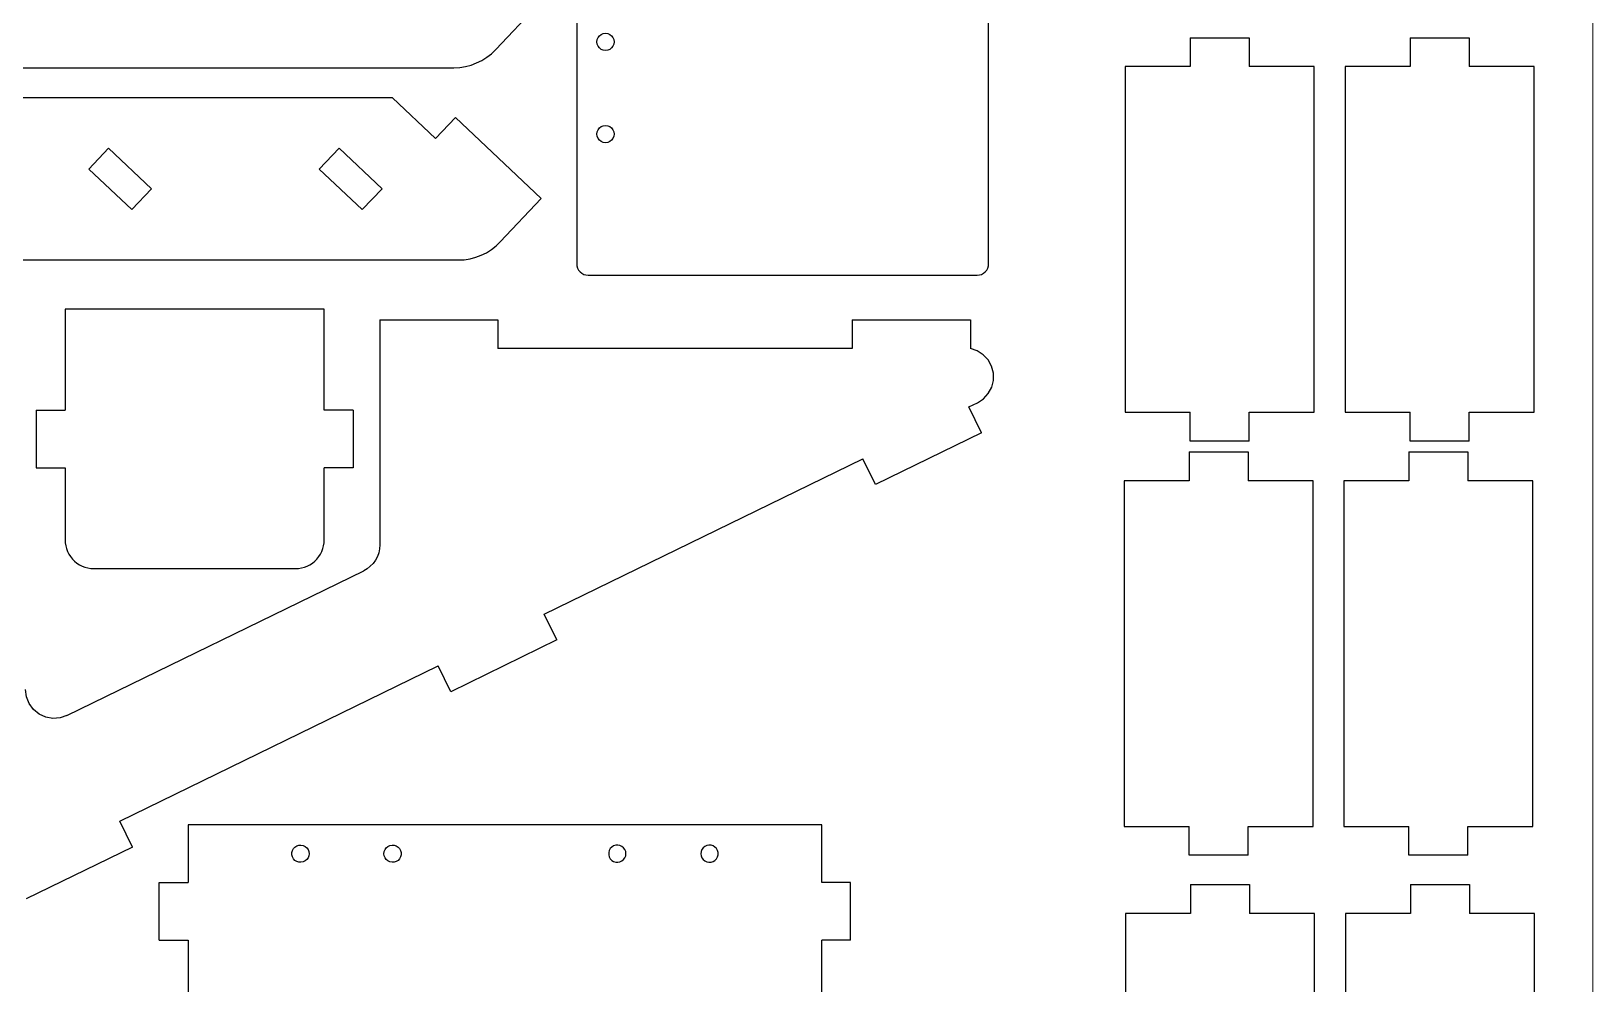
# Model space of a CAD drawing. Header units: millimetres. Extents: x -3928 to -434, y -548 to 1409.
# Drawn here: x -1440.5 to -1169.5, y -128.7 to 36.6 of the extents above; entities that cross this region are included whole.
import ezdxf

# ---------------------------------------------------------------- set-up
doc = ezdxf.new("R2010")
doc.units = ezdxf.units.MM
doc.header["$MEASUREMENT"] = 0
doc.layers.add('layer 1', color=7, linetype='Continuous')

msp = doc.modelspace()

# ---------------------------------------------------------------- linework, layer by layer
at = {"layer": 'layer 1', "color": 250, "lineweight": 9}
msp.add_lwpolyline([(-2369.48, -547.968), (-1169.48, -547.968), (-1169.48, 352.032), (-2369.48, 352.032), (-2369.48, -547.968)], close=True, dxfattribs=at)
at = {"layer": 'layer 1', "color": 1, "lineweight": 25}
for points in [[(-1345.847, 112.2698), (-1345.847, 112.2698), (-1345.847, -3.7302), (-1345.847, -3.7302)], [(-1274.347, -3.7302), (-1274.347, -3.7302), (-1274.347, 112.2698), (-1274.347, 112.2698)], [(-1352.7872, 40.96), (-1352.7872, 40.96), (-1359.9034, 33.4225), (-1359.9034, 33.4225)], [(-1239.3621, 35.4899), (-1239.3621, 35.4899), (-1229.1121, 35.4899), (-1229.1121, 35.4899)], [(-1239.3621, 35.4899), (-1239.3621, 35.4899), (-1239.3621, 30.49), (-1239.3621, 30.49)], [(-1229.1121, 35.4899), (-1229.1121, 35.4899), (-1229.1121, 30.49), (-1229.1121, 30.49)], [(-1201.1921, 35.4899), (-1201.1921, 35.4899), (-1190.9421, 35.4899), (-1190.9421, 35.4899)], [(-1201.1921, 35.4899), (-1201.1921, 35.4899), (-1201.1921, 30.49), (-1201.1921, 30.49)], [(-1190.9421, 35.4899), (-1190.9421, 35.4899), (-1190.9421, 30.49), (-1190.9421, 30.49)], [(-1640.097, 30.2874), (-1640.097, 30.2874), (-1367.1748, 30.2874), (-1367.1748, 30.2874)], [(-1250.6372, 30.49), (-1250.6372, 30.49), (-1250.6372, -29.5101), (-1250.6372, -29.5101)], [(-1239.3621, 30.49), (-1239.3621, 30.49), (-1250.6372, 30.49), (-1250.6372, 30.49)], [(-1217.837, 30.49), (-1217.837, 30.49), (-1229.1121, 30.49), (-1229.1121, 30.49)], [(-1217.837, -29.5101), (-1217.837, -29.5101), (-1217.837, 30.49), (-1217.837, 30.49)], [(-1212.4672, 30.49), (-1212.4672, 30.49), (-1212.4672, -29.5101), (-1212.4672, -29.5101)], [(-1201.1921, 30.49), (-1201.1921, 30.49), (-1212.4672, 30.49), (-1212.4672, 30.49)], [(-1179.667, 30.49), (-1179.667, 30.49), (-1190.9421, 30.49), (-1190.9421, 30.49)], [(-1179.667, -29.5101), (-1179.667, -29.5101), (-1179.667, 30.49), (-1179.667, 30.49)], [(-1377.7936, 25.0587), (-1377.7936, 25.0587), (-1650.7158, 25.0587), (-1650.7158, 25.0587)], [(-1370.3408, 18.0222), (-1370.3408, 18.0222), (-1377.7936, 25.0587), (-1377.7936, 25.0587)], [(-1366.9083, 21.658), (-1366.9083, 21.658), (-1370.3408, 18.0222), (-1370.3408, 18.0222)], [(-1366.9083, 21.658), (-1366.9083, 21.658), (-1352.002, 7.5846), (-1352.002, 7.5846)], [(-1427.0954, 16.3218), (-1427.0954, 16.3218), (-1430.5279, 12.6861), (-1430.5279, 12.6861)], [(-1419.6422, 9.285), (-1419.6422, 9.285), (-1427.0954, 16.3218), (-1427.0954, 16.3218)], [(-1387.0953, 16.3218), (-1387.0953, 16.3218), (-1390.5279, 12.6861), (-1390.5279, 12.6861)], [(-1379.6422, 9.285), (-1379.6422, 9.285), (-1387.0953, 16.3218), (-1387.0953, 16.3218)], [(-1430.5279, 12.6861), (-1430.5279, 12.6861), (-1423.0748, 5.6493), (-1423.0748, 5.6493)], [(-1390.5279, 12.6861), (-1390.5279, 12.6861), (-1383.0747, 5.6493), (-1383.0747, 5.6493)], [(-1423.0748, 5.6493), (-1423.0748, 5.6493), (-1419.6422, 9.285), (-1419.6422, 9.285)], [(-1383.0747, 5.6493), (-1383.0747, 5.6493), (-1379.6422, 9.285), (-1379.6422, 9.285)], [(-1352.002, 7.5846), (-1352.002, 7.5846), (-1359.1183, 0.0472), (-1359.1183, 0.0472)], [(-1639.3119, -3.088), (-1639.3119, -3.088), (-1366.3897, -3.088), (-1366.3897, -3.088)], [(-1343.8471, -5.7301), (-1343.8471, -5.7301), (-1276.3469, -5.7301), (-1276.3469, -5.7301)], [(-1389.6621, -11.6433), (-1389.6621, -11.6433), (-1434.6621, -11.6433), (-1434.6621, -11.6433)], [(-1434.6621, -11.6433), (-1434.6621, -11.6433), (-1434.6621, -29.1435), (-1434.6621, -29.1435)], [(-1389.6621, -29.1435), (-1389.6621, -29.1435), (-1389.6621, -11.6433), (-1389.6621, -11.6433)], [(-1380.0157, -13.4781), (-1380.0157, -13.4781), (-1380.0157, -52.5451), (-1380.0157, -52.5451)], [(-1380.0157, -13.4781), (-1380.0157, -13.4781), (-1359.5155, -13.4781), (-1359.5155, -13.4781)], [(-1359.5155, -13.4781), (-1359.5155, -13.4781), (-1359.5155, -18.4781), (-1359.5155, -18.4781)], [(-1298.0157, -13.4781), (-1298.0157, -13.4781), (-1298.0157, -18.4781), (-1298.0157, -18.4781)], [(-1298.0157, -13.4781), (-1298.0157, -13.4781), (-1277.5155, -13.4781), (-1277.5155, -13.4781)], [(-1277.5155, -13.4781), (-1277.5155, -13.4781), (-1277.5155, -18.4781), (-1277.5155, -18.4781)], [(-1298.0157, -18.4781), (-1298.0157, -18.4781), (-1359.5155, -18.4781), (-1359.5155, -18.4781)], [(-1439.662, -29.1435), (-1439.662, -29.1435), (-1439.662, -39.1433), (-1439.662, -39.1433)], [(-1439.662, -29.1435), (-1439.662, -29.1435), (-1434.6621, -29.1435), (-1434.6621, -29.1435)], [(-1384.6619, -29.1435), (-1384.6619, -29.1435), (-1389.6621, -29.1435), (-1389.6621, -29.1435)], [(-1384.6619, -29.1435), (-1384.6619, -29.1435), (-1384.6619, -39.1433), (-1384.6619, -39.1433)], [(-1277.768, -28.6014), (-1277.768, -28.6014), (-1276.2864, -27.8785), (-1276.2864, -27.8785)], [(-1275.5759, -33.0951), (-1275.5759, -33.0951), (-1277.768, -28.6014), (-1277.768, -28.6014)], [(-1250.6372, -29.5101), (-1250.6372, -29.5101), (-1239.3621, -29.5101), (-1239.3621, -29.5101)], [(-1239.3621, -34.5101), (-1239.3621, -34.5101), (-1239.3621, -29.5101), (-1239.3621, -29.5101)], [(-1229.1121, -34.5101), (-1229.1121, -34.5101), (-1229.1121, -29.5101), (-1229.1121, -29.5101)], [(-1229.1121, -29.5101), (-1229.1121, -29.5101), (-1217.837, -29.5101), (-1217.837, -29.5101)], [(-1212.4672, -29.5101), (-1212.4672, -29.5101), (-1201.1921, -29.5101), (-1201.1921, -29.5101)], [(-1201.1921, -34.5101), (-1201.1921, -34.5101), (-1201.1921, -29.5101), (-1201.1921, -29.5101)], [(-1190.9421, -34.5101), (-1190.9421, -34.5101), (-1190.9421, -29.5101), (-1190.9421, -29.5101)], [(-1190.9421, -29.5101), (-1190.9421, -29.5101), (-1179.667, -29.5101), (-1179.667, -29.5101)], [(-1275.5759, -33.0951), (-1275.5759, -33.0951), (-1294.0008, -42.0828), (-1294.0008, -42.0828)], [(-1229.1121, -34.5101), (-1229.1121, -34.5101), (-1239.3621, -34.5101), (-1239.3621, -34.5101)], [(-1190.9421, -34.5101), (-1190.9421, -34.5101), (-1201.1921, -34.5101), (-1201.1921, -34.5101)], [(-1351.4672, -64.5519), (-1351.4672, -64.5519), (-1296.1929, -37.5891), (-1296.1929, -37.5891)], [(-1294.0008, -42.0828), (-1294.0008, -42.0828), (-1296.1929, -37.5891), (-1296.1929, -37.5891)], [(-1239.5653, -36.4109), (-1239.5653, -36.4109), (-1229.3154, -36.4109), (-1229.3154, -36.4109)], [(-1239.5653, -36.4109), (-1239.5653, -36.4109), (-1239.5653, -41.4108), (-1239.5653, -41.4108)], [(-1229.3154, -36.4109), (-1229.3154, -36.4109), (-1229.3154, -41.4108), (-1229.3154, -41.4108)], [(-1201.3953, -36.4109), (-1201.3953, -36.4109), (-1191.1454, -36.4109), (-1191.1454, -36.4109)], [(-1201.3953, -36.4109), (-1201.3953, -36.4109), (-1201.3953, -41.4108), (-1201.3953, -41.4108)], [(-1191.1454, -36.4109), (-1191.1454, -36.4109), (-1191.1454, -41.4108), (-1191.1454, -41.4108)], [(-1439.662, -39.1433), (-1439.662, -39.1433), (-1434.6621, -39.1433), (-1434.6621, -39.1433)], [(-1434.6621, -39.1433), (-1434.6621, -39.1433), (-1434.6621, -51.6433), (-1434.6621, -51.6433)], [(-1384.6619, -39.1433), (-1384.6619, -39.1433), (-1389.6621, -39.1433), (-1389.6621, -39.1433)], [(-1389.6621, -51.6433), (-1389.6621, -51.6433), (-1389.6621, -39.1433), (-1389.6621, -39.1433)], [(-1250.8405, -41.4108), (-1250.8405, -41.4108), (-1250.8405, -101.4109), (-1250.8405, -101.4109)], [(-1239.5653, -41.4108), (-1239.5653, -41.4108), (-1250.8405, -41.4108), (-1250.8405, -41.4108)], [(-1218.0402, -41.4108), (-1218.0402, -41.4108), (-1229.3154, -41.4108), (-1229.3154, -41.4108)], [(-1218.0402, -101.4109), (-1218.0402, -101.4109), (-1218.0402, -41.4108), (-1218.0402, -41.4108)], [(-1212.6705, -41.4108), (-1212.6705, -41.4108), (-1212.6705, -101.4109), (-1212.6705, -101.4109)], [(-1201.3953, -41.4108), (-1201.3953, -41.4108), (-1212.6705, -41.4108), (-1212.6705, -41.4108)], [(-1179.8702, -41.4108), (-1179.8702, -41.4108), (-1191.1454, -41.4108), (-1191.1454, -41.4108)], [(-1179.8702, -101.4109), (-1179.8702, -101.4109), (-1179.8702, -41.4108), (-1179.8702, -41.4108)], [(-1429.6622, -56.6432), (-1429.6622, -56.6432), (-1394.6621, -56.6432), (-1394.6621, -56.6432)], [(-1434.3234, -82.1608), (-1434.3234, -82.1608), (-1382.8235, -57.0388), (-1382.8235, -57.0388)], [(-1349.275, -69.0459), (-1349.275, -69.0459), (-1351.4672, -64.5519), (-1351.4672, -64.5519)], [(-1349.275, -69.0459), (-1349.275, -69.0459), (-1367.6996, -78.0336), (-1367.6996, -78.0336)], [(-1425.166, -100.5028), (-1425.166, -100.5028), (-1369.8917, -73.5396), (-1369.8917, -73.5396)], [(-1367.6996, -78.0336), (-1367.6996, -78.0336), (-1369.8917, -73.5396), (-1369.8917, -73.5396)], [(-1422.9738, -104.9965), (-1422.9738, -104.9965), (-1425.166, -100.5028), (-1425.166, -100.5028)], [(-1413.3008, -101.1392), (-1413.3008, -101.1392), (-1413.3008, -111.139), (-1413.3008, -111.139)], [(-1303.3008, -101.1392), (-1303.3008, -101.1392), (-1413.3008, -101.1392), (-1413.3008, -101.1392)], [(-1303.3008, -111.139), (-1303.3008, -111.139), (-1303.3008, -101.1392), (-1303.3008, -101.1392)], [(-1250.8405, -101.4109), (-1250.8405, -101.4109), (-1239.5653, -101.4109), (-1239.5653, -101.4109)], [(-1239.5653, -106.4108), (-1239.5653, -106.4108), (-1239.5653, -101.4109), (-1239.5653, -101.4109)], [(-1229.3154, -106.4108), (-1229.3154, -106.4108), (-1229.3154, -101.4109), (-1229.3154, -101.4109)], [(-1229.3154, -101.4109), (-1229.3154, -101.4109), (-1218.0402, -101.4109), (-1218.0402, -101.4109)], [(-1212.6705, -101.4109), (-1212.6705, -101.4109), (-1201.3953, -101.4109), (-1201.3953, -101.4109)], [(-1201.3953, -106.4108), (-1201.3953, -106.4108), (-1201.3953, -101.4109), (-1201.3953, -101.4109)], [(-1191.1454, -106.4108), (-1191.1454, -106.4108), (-1191.1454, -101.4109), (-1191.1454, -101.4109)], [(-1191.1454, -101.4109), (-1191.1454, -101.4109), (-1179.8702, -101.4109), (-1179.8702, -101.4109)], [(-1422.9738, -104.9965), (-1422.9738, -104.9965), (-1441.3987, -113.9842), (-1441.3987, -113.9842)], [(-1229.3154, -106.4108), (-1229.3154, -106.4108), (-1239.5653, -106.4108), (-1239.5653, -106.4108)], [(-1191.1454, -106.4108), (-1191.1454, -106.4108), (-1201.3953, -106.4108), (-1201.3953, -106.4108)], [(-1418.3007, -121.1392), (-1418.3007, -121.1392), (-1418.3007, -111.139), (-1418.3007, -111.139)], [(-1418.3007, -111.139), (-1418.3007, -111.139), (-1413.3008, -111.139), (-1413.3008, -111.139)], [(-1298.3009, -111.139), (-1298.3009, -111.139), (-1303.3008, -111.139), (-1303.3008, -111.139)], [(-1298.3009, -121.1392), (-1298.3009, -121.1392), (-1298.3009, -111.139), (-1298.3009, -111.139)], [(-1239.2944, -111.5133), (-1239.2944, -111.5133), (-1229.0445, -111.5133), (-1229.0445, -111.5133)], [(-1239.2944, -111.5133), (-1239.2944, -111.5133), (-1239.2944, -116.5132), (-1239.2944, -116.5132)], [(-1229.0445, -111.5133), (-1229.0445, -111.5133), (-1229.0445, -116.5132), (-1229.0445, -116.5132)], [(-1201.1244, -111.5133), (-1201.1244, -111.5133), (-1190.8745, -111.5133), (-1190.8745, -111.5133)], [(-1201.1244, -111.5133), (-1201.1244, -111.5133), (-1201.1244, -116.5132), (-1201.1244, -116.5132)], [(-1190.8745, -111.5133), (-1190.8745, -111.5133), (-1190.8745, -116.5132), (-1190.8745, -116.5132)], [(-1250.5696, -116.5132), (-1250.5696, -116.5132), (-1250.5696, -176.5133), (-1250.5696, -176.5133)], [(-1239.2944, -116.5132), (-1239.2944, -116.5132), (-1250.5696, -116.5132), (-1250.5696, -116.5132)], [(-1217.7693, -116.5132), (-1217.7693, -116.5132), (-1229.0445, -116.5132), (-1229.0445, -116.5132)], [(-1217.7693, -176.5133), (-1217.7693, -176.5133), (-1217.7693, -116.5132), (-1217.7693, -116.5132)], [(-1212.3996, -116.5132), (-1212.3996, -116.5132), (-1212.3996, -176.5133), (-1212.3996, -176.5133)], [(-1201.1244, -116.5132), (-1201.1244, -116.5132), (-1212.3996, -116.5132), (-1212.3996, -116.5132)], [(-1179.5993, -116.5132), (-1179.5993, -116.5132), (-1190.8745, -116.5132), (-1190.8745, -116.5132)], [(-1179.5993, -176.5133), (-1179.5993, -176.5133), (-1179.5993, -116.5132), (-1179.5993, -116.5132)], [(-1418.3007, -121.1392), (-1418.3007, -121.1392), (-1413.3008, -121.1392), (-1413.3008, -121.1392)], [(-1413.3008, -121.1392), (-1413.3008, -121.1392), (-1413.3008, -141.1392), (-1413.3008, -141.1392)], [(-1298.3009, -121.1392), (-1298.3009, -121.1392), (-1303.3008, -121.1392), (-1303.3008, -121.1392)], [(-1303.3008, -141.1392), (-1303.3008, -141.1392), (-1303.3008, -121.1392), (-1303.3008, -121.1392)]]:
    msp.add_open_spline(points, degree=3, dxfattribs=at)
for points, knots in [([(-1342.347, 34.7699), (-1342.347, 34.7699), (-1342.2959, 34.3818), (-1342.2959, 34.3818), (-1342.2959, 34.3818), (-1342.2959, 34.3818), (-1342.146, 34.0199), (-1342.146, 34.0199), (-1342.146, 34.0199), (-1342.146, 34.0199), (-1341.9078, 33.7091), (-1341.9078, 33.7091), (-1341.9078, 33.7091), (-1341.9078, 33.7091), (-1341.597, 33.4709), (-1341.597, 33.4709), (-1341.597, 33.4709), (-1341.597, 33.4709), (-1341.2354, 33.321), (-1341.2354, 33.321), (-1341.2354, 33.321), (-1341.2354, 33.321), (-1340.847, 33.2699), (-1340.847, 33.2699), (-1340.847, 33.2699), (-1340.847, 33.2699), (-1340.459, 33.321), (-1340.459, 33.321), (-1340.459, 33.321), (-1340.459, 33.321), (-1340.097, 33.4709), (-1340.097, 33.4709), (-1340.097, 33.4709), (-1340.097, 33.4709), (-1339.7862, 33.7091), (-1339.7862, 33.7091), (-1339.7862, 33.7091), (-1339.7862, 33.7091), (-1339.5481, 34.0199), (-1339.5481, 34.0199), (-1339.5481, 34.0199), (-1339.5481, 34.0199), (-1339.3982, 34.3818), (-1339.3982, 34.3818), (-1339.3982, 34.3818), (-1339.3982, 34.3818), (-1339.347, 34.7699), (-1339.347, 34.7699), (-1339.347, 34.7699), (-1339.347, 34.7699), (-1339.3982, 35.1579), (-1339.3982, 35.1579), (-1339.3982, 35.1579), (-1339.3982, 35.1579), (-1339.5481, 35.5199), (-1339.5481, 35.5199), (-1339.5481, 35.5199), (-1339.5481, 35.5199), (-1339.7862, 35.8303), (-1339.7862, 35.8303), (-1339.7862, 35.8303), (-1339.7862, 35.8303), (-1340.097, 36.0688), (-1340.097, 36.0688), (-1340.097, 36.0688), (-1340.097, 36.0688), (-1340.459, 36.2187), (-1340.459, 36.2187), (-1340.459, 36.2187), (-1340.459, 36.2187), (-1340.847, 36.2699), (-1340.847, 36.2699), (-1340.847, 36.2699), (-1340.847, 36.2699), (-1341.2354, 36.2187), (-1341.2354, 36.2187), (-1341.2354, 36.2187), (-1341.2354, 36.2187), (-1341.597, 36.0688), (-1341.597, 36.0688), (-1341.597, 36.0688), (-1341.597, 36.0688), (-1341.9078, 35.8303), (-1341.9078, 35.8303), (-1341.9078, 35.8303), (-1341.9078, 35.8303), (-1342.146, 35.5199), (-1342.146, 35.5199), (-1342.146, 35.5199), (-1342.146, 35.5199), (-1342.2959, 35.1579), (-1342.2959, 35.1579), (-1342.2959, 35.1579), (-1342.2959, 35.1579), (-1342.347, 34.7699), (-1342.347, 34.7699)], [0, 0, 0, 0, 0.04, 0.04, 0.04, 0.04, 0.08, 0.08, 0.08, 0.08, 0.12, 0.12, 0.12, 0.12, 0.16, 0.16, 0.16, 0.16, 0.2, 0.2, 0.2, 0.2, 0.24, 0.24, 0.24, 0.24, 0.28, 0.28, 0.28, 0.28, 0.32, 0.32, 0.32, 0.32, 0.36, 0.36, 0.36, 0.36, 0.4, 0.4, 0.4, 0.4, 0.44, 0.44, 0.44, 0.44, 0.48, 0.48, 0.48, 0.48, 0.52, 0.52, 0.52, 0.52, 0.56, 0.56, 0.56, 0.56, 0.6, 0.6, 0.6, 0.6, 0.64, 0.64, 0.64, 0.64, 0.68, 0.68, 0.68, 0.68, 0.72, 0.72, 0.72, 0.72, 0.76, 0.76, 0.76, 0.76, 0.8, 0.8, 0.8, 0.8, 0.84, 0.84, 0.84, 0.84, 0.88, 0.88, 0.88, 0.88, 0.92, 0.92, 0.92, 0.92, 1, 1, 1, 1]), ([(-1367.1748, 30.2874), (-1367.1748, 30.2874), (-1366.1588, 30.3392), (-1366.1588, 30.3392), (-1366.1588, 30.3392), (-1366.1588, 30.3392), (-1365.1534, 30.4937), (-1365.1534, 30.4937), (-1365.1534, 30.4937), (-1365.1534, 30.4937), (-1364.1692, 30.7499), (-1364.1692, 30.7499), (-1364.1692, 30.7499), (-1364.1692, 30.7499), (-1363.2156, 31.1048), (-1363.2156, 31.1048), (-1363.2156, 31.1048), (-1363.2156, 31.1048), (-1362.3033, 31.5542), (-1362.3033, 31.5542), (-1362.3033, 31.5542), (-1362.3033, 31.5542), (-1361.4411, 32.0943), (-1361.4411, 32.0943), (-1361.4411, 32.0943), (-1361.4411, 32.0943), (-1360.6386, 32.7194), (-1360.6386, 32.7194), (-1360.6386, 32.7194), (-1360.6386, 32.7194), (-1359.9034, 33.4225), (-1359.9034, 33.4225)], [0, 0, 0, 0, 0.11111111, 0.11111111, 0.11111111, 0.11111111, 0.22222222, 0.22222222, 0.22222222, 0.22222222, 0.33333333, 0.33333333, 0.33333333, 0.33333333, 0.44444444, 0.44444444, 0.44444444, 0.44444444, 0.55555556, 0.55555556, 0.55555556, 0.55555556, 0.66666667, 0.66666667, 0.66666667, 0.66666667, 0.77777778, 0.77777778, 0.77777778, 0.77777778, 1, 1, 1, 1]), ([(-1339.347, 18.7696), (-1339.347, 18.7696), (-1339.3982, 19.158), (-1339.3982, 19.158), (-1339.3982, 19.158), (-1339.3982, 19.158), (-1339.5481, 19.5196), (-1339.5481, 19.5196), (-1339.5481, 19.5196), (-1339.5481, 19.5196), (-1339.7862, 19.8304), (-1339.7862, 19.8304), (-1339.7862, 19.8304), (-1339.7862, 19.8304), (-1340.097, 20.0689), (-1340.097, 20.0689), (-1340.097, 20.0689), (-1340.097, 20.0689), (-1340.459, 20.2188), (-1340.459, 20.2188), (-1340.459, 20.2188), (-1340.459, 20.2188), (-1340.847, 20.2696), (-1340.847, 20.2696), (-1340.847, 20.2696), (-1340.847, 20.2696), (-1341.2354, 20.2188), (-1341.2354, 20.2188), (-1341.2354, 20.2188), (-1341.2354, 20.2188), (-1341.597, 20.0689), (-1341.597, 20.0689), (-1341.597, 20.0689), (-1341.597, 20.0689), (-1341.9078, 19.8304), (-1341.9078, 19.8304), (-1341.9078, 19.8304), (-1341.9078, 19.8304), (-1342.146, 19.5196), (-1342.146, 19.5196), (-1342.146, 19.5196), (-1342.146, 19.5196), (-1342.2959, 19.158), (-1342.2959, 19.158), (-1342.2959, 19.158), (-1342.2959, 19.158), (-1342.347, 18.7696), (-1342.347, 18.7696), (-1342.347, 18.7696), (-1342.347, 18.7696), (-1342.2959, 18.3816), (-1342.2959, 18.3816), (-1342.2959, 18.3816), (-1342.2959, 18.3816), (-1342.146, 18.02), (-1342.146, 18.02), (-1342.146, 18.02), (-1342.146, 18.02), (-1341.9078, 17.7092), (-1341.9078, 17.7092), (-1341.9078, 17.7092), (-1341.9078, 17.7092), (-1341.597, 17.4707), (-1341.597, 17.4707), (-1341.597, 17.4707), (-1341.597, 17.4707), (-1341.2354, 17.3208), (-1341.2354, 17.3208), (-1341.2354, 17.3208), (-1341.2354, 17.3208), (-1340.847, 17.27), (-1340.847, 17.27), (-1340.847, 17.27), (-1340.847, 17.27), (-1340.459, 17.3208), (-1340.459, 17.3208), (-1340.459, 17.3208), (-1340.459, 17.3208), (-1340.097, 17.4707), (-1340.097, 17.4707), (-1340.097, 17.4707), (-1340.097, 17.4707), (-1339.7862, 17.7092), (-1339.7862, 17.7092), (-1339.7862, 17.7092), (-1339.7862, 17.7092), (-1339.5481, 18.02), (-1339.5481, 18.02), (-1339.5481, 18.02), (-1339.5481, 18.02), (-1339.3982, 18.3816), (-1339.3982, 18.3816), (-1339.3982, 18.3816), (-1339.3982, 18.3816), (-1339.347, 18.7696), (-1339.347, 18.7696)], [0, 0, 0, 0, 0.04, 0.04, 0.04, 0.04, 0.08, 0.08, 0.08, 0.08, 0.12, 0.12, 0.12, 0.12, 0.16, 0.16, 0.16, 0.16, 0.2, 0.2, 0.2, 0.2, 0.24, 0.24, 0.24, 0.24, 0.28, 0.28, 0.28, 0.28, 0.32, 0.32, 0.32, 0.32, 0.36, 0.36, 0.36, 0.36, 0.4, 0.4, 0.4, 0.4, 0.44, 0.44, 0.44, 0.44, 0.48, 0.48, 0.48, 0.48, 0.52, 0.52, 0.52, 0.52, 0.56, 0.56, 0.56, 0.56, 0.6, 0.6, 0.6, 0.6, 0.64, 0.64, 0.64, 0.64, 0.68, 0.68, 0.68, 0.68, 0.72, 0.72, 0.72, 0.72, 0.76, 0.76, 0.76, 0.76, 0.8, 0.8, 0.8, 0.8, 0.84, 0.84, 0.84, 0.84, 0.88, 0.88, 0.88, 0.88, 0.92, 0.92, 0.92, 0.92, 1, 1, 1, 1]), ([(-1366.3897, -3.088), (-1366.3897, -3.088), (-1365.3737, -3.0361), (-1365.3737, -3.0361), (-1365.3737, -3.0361), (-1365.3737, -3.0361), (-1364.3683, -2.8816), (-1364.3683, -2.8816), (-1364.3683, -2.8816), (-1364.3683, -2.8816), (-1363.3841, -2.6255), (-1363.3841, -2.6255), (-1363.3841, -2.6255), (-1363.3841, -2.6255), (-1362.4305, -2.2706), (-1362.4305, -2.2706), (-1362.4305, -2.2706), (-1362.4305, -2.2706), (-1361.5182, -1.8212), (-1361.5182, -1.8212), (-1361.5182, -1.8212), (-1361.5182, -1.8212), (-1360.656, -1.2811), (-1360.656, -1.2811), (-1360.656, -1.2811), (-1360.656, -1.2811), (-1359.8535, -0.6559), (-1359.8535, -0.6559), (-1359.8535, -0.6559), (-1359.8535, -0.6559), (-1359.1183, 0.0472), (-1359.1183, 0.0472)], [0, 0, 0, 0, 0.11111111, 0.11111111, 0.11111111, 0.11111111, 0.22222222, 0.22222222, 0.22222222, 0.22222222, 0.33333333, 0.33333333, 0.33333333, 0.33333333, 0.44444444, 0.44444444, 0.44444444, 0.44444444, 0.55555556, 0.55555556, 0.55555556, 0.55555556, 0.66666667, 0.66666667, 0.66666667, 0.66666667, 0.77777778, 0.77777778, 0.77777778, 0.77777778, 1, 1, 1, 1]), ([(-1345.847, -3.7302), (-1345.847, -3.7302), (-1345.8085, -4.1204), (-1345.8085, -4.1204), (-1345.8085, -4.1204), (-1345.8085, -4.1204), (-1345.6949, -4.4957), (-1345.6949, -4.4957), (-1345.6949, -4.4957), (-1345.6949, -4.4957), (-1345.5101, -4.8414), (-1345.5101, -4.8414), (-1345.5101, -4.8414), (-1345.5101, -4.8414), (-1345.2613, -5.1445), (-1345.2613, -5.1445), (-1345.2613, -5.1445), (-1345.2613, -5.1445), (-1344.9583, -5.3932), (-1344.9583, -5.3932), (-1344.9583, -5.3932), (-1344.9583, -5.3932), (-1344.6126, -5.578), (-1344.6126, -5.578), (-1344.6126, -5.578), (-1344.6126, -5.578), (-1344.2372, -5.6916), (-1344.2372, -5.6916), (-1344.2372, -5.6916), (-1344.2372, -5.6916), (-1343.8471, -5.7301), (-1343.8471, -5.7301)], [0, 0, 0, 0, 0.11111111, 0.11111111, 0.11111111, 0.11111111, 0.22222222, 0.22222222, 0.22222222, 0.22222222, 0.33333333, 0.33333333, 0.33333333, 0.33333333, 0.44444444, 0.44444444, 0.44444444, 0.44444444, 0.55555556, 0.55555556, 0.55555556, 0.55555556, 0.66666667, 0.66666667, 0.66666667, 0.66666667, 0.77777778, 0.77777778, 0.77777778, 0.77777778, 1, 1, 1, 1]), ([(-1276.3469, -5.7301), (-1276.3469, -5.7301), (-1275.9567, -5.6916), (-1275.9567, -5.6916), (-1275.9567, -5.6916), (-1275.9567, -5.6916), (-1275.5817, -5.578), (-1275.5817, -5.578), (-1275.5817, -5.578), (-1275.5817, -5.578), (-1275.236, -5.3932), (-1275.236, -5.3932), (-1275.236, -5.3932), (-1275.236, -5.3932), (-1274.933, -5.1445), (-1274.933, -5.1445), (-1274.933, -5.1445), (-1274.933, -5.1445), (-1274.6843, -4.8414), (-1274.6843, -4.8414), (-1274.6843, -4.8414), (-1274.6843, -4.8414), (-1274.4994, -4.4957), (-1274.4994, -4.4957), (-1274.4994, -4.4957), (-1274.4994, -4.4957), (-1274.3855, -4.1204), (-1274.3855, -4.1204), (-1274.3855, -4.1204), (-1274.3855, -4.1204), (-1274.347, -3.7302), (-1274.347, -3.7302)], [0, 0, 0, 0, 0.11111111, 0.11111111, 0.11111111, 0.11111111, 0.22222222, 0.22222222, 0.22222222, 0.22222222, 0.33333333, 0.33333333, 0.33333333, 0.33333333, 0.44444444, 0.44444444, 0.44444444, 0.44444444, 0.55555556, 0.55555556, 0.55555556, 0.55555556, 0.66666667, 0.66666667, 0.66666667, 0.66666667, 0.77777778, 0.77777778, 0.77777778, 0.77777778, 1, 1, 1, 1]), ([(-1276.2864, -27.8785), (-1276.2864, -27.8785), (-1275.245, -27.1984), (-1275.245, -27.1984), (-1275.245, -27.1984), (-1275.245, -27.1984), (-1274.4036, -26.2822), (-1274.4036, -26.2822), (-1274.4036, -26.2822), (-1274.4036, -26.2822), (-1273.8145, -25.1868), (-1273.8145, -25.1868), (-1273.8145, -25.1868), (-1273.8145, -25.1868), (-1273.5139, -23.98), (-1273.5139, -23.98), (-1273.5139, -23.98), (-1273.5139, -23.98), (-1273.5206, -22.7361), (-1273.5206, -22.7361), (-1273.5206, -22.7361), (-1273.5206, -22.7361), (-1273.8339, -21.5324), (-1273.8339, -21.5324), (-1273.8339, -21.5324), (-1273.8339, -21.5324), (-1274.4346, -20.4434), (-1274.4346, -20.4434), (-1274.4346, -20.4434), (-1274.4346, -20.4434), (-1275.2859, -19.5364), (-1275.2859, -19.5364), (-1275.2859, -19.5364), (-1275.2859, -19.5364), (-1276.3344, -18.8675), (-1276.3344, -18.8675), (-1276.3344, -18.8675), (-1276.3344, -18.8675), (-1277.5155, -18.4781), (-1277.5155, -18.4781)], [0, 0, 0, 0, 0.09090909, 0.09090909, 0.09090909, 0.09090909, 0.18181818, 0.18181818, 0.18181818, 0.18181818, 0.27272727, 0.27272727, 0.27272727, 0.27272727, 0.36363636, 0.36363636, 0.36363636, 0.36363636, 0.45454545, 0.45454545, 0.45454545, 0.45454545, 0.54545455, 0.54545455, 0.54545455, 0.54545455, 0.63636364, 0.63636364, 0.63636364, 0.63636364, 0.72727273, 0.72727273, 0.72727273, 0.72727273, 0.81818182, 0.81818182, 0.81818182, 0.81818182, 1, 1, 1, 1]), ([(-1434.6621, -51.6433), (-1434.6621, -51.6433), (-1434.6346, -52.1661), (-1434.6346, -52.1661), (-1434.6346, -52.1661), (-1434.6346, -52.1661), (-1434.5528, -52.683), (-1434.5528, -52.683), (-1434.5528, -52.683), (-1434.5528, -52.683), (-1434.4173, -53.1885), (-1434.4173, -53.1885), (-1434.4173, -53.1885), (-1434.4173, -53.1885), (-1434.2296, -53.6771), (-1434.2296, -53.6771), (-1434.2296, -53.6771), (-1434.2296, -53.6771), (-1433.9922, -54.1435), (-1433.9922, -54.1435), (-1433.9922, -54.1435), (-1433.9922, -54.1435), (-1433.7072, -54.5823), (-1433.7072, -54.5823), (-1433.7072, -54.5823), (-1433.7072, -54.5823), (-1433.3777, -54.9891), (-1433.3777, -54.9891), (-1433.3777, -54.9891), (-1433.3777, -54.9891), (-1433.0076, -55.3591), (-1433.0076, -55.3591), (-1433.0076, -55.3591), (-1433.0076, -55.3591), (-1432.6008, -55.6883), (-1432.6008, -55.6883), (-1432.6008, -55.6883), (-1432.6008, -55.6883), (-1432.162, -55.9733), (-1432.162, -55.9733), (-1432.162, -55.9733), (-1432.162, -55.9733), (-1431.6956, -56.2111), (-1431.6956, -56.2111), (-1431.6956, -56.2111), (-1431.6956, -56.2111), (-1431.207, -56.3988), (-1431.207, -56.3988), (-1431.207, -56.3988), (-1431.207, -56.3988), (-1430.7015, -56.5342), (-1430.7015, -56.5342), (-1430.7015, -56.5342), (-1430.7015, -56.5342), (-1430.1847, -56.6161), (-1430.1847, -56.6161), (-1430.1847, -56.6161), (-1430.1847, -56.6161), (-1429.6622, -56.6432), (-1429.6622, -56.6432)], [0, 0, 0, 0, 0.0625, 0.0625, 0.0625, 0.0625, 0.125, 0.125, 0.125, 0.125, 0.1875, 0.1875, 0.1875, 0.1875, 0.25, 0.25, 0.25, 0.25, 0.3125, 0.3125, 0.3125, 0.3125, 0.375, 0.375, 0.375, 0.375, 0.4375, 0.4375, 0.4375, 0.4375, 0.5, 0.5, 0.5, 0.5, 0.5625, 0.5625, 0.5625, 0.5625, 0.625, 0.625, 0.625, 0.625, 0.6875, 0.6875, 0.6875, 0.6875, 0.75, 0.75, 0.75, 0.75, 0.8125, 0.8125, 0.8125, 0.8125, 0.875, 0.875, 0.875, 0.875, 1, 1, 1, 1]), ([(-1394.6621, -56.6432), (-1394.6621, -56.6432), (-1394.1392, -56.6161), (-1394.1392, -56.6161), (-1394.1392, -56.6161), (-1394.1392, -56.6161), (-1393.6224, -56.5342), (-1393.6224, -56.5342), (-1393.6224, -56.5342), (-1393.6224, -56.5342), (-1393.1169, -56.3988), (-1393.1169, -56.3988), (-1393.1169, -56.3988), (-1393.1169, -56.3988), (-1392.6283, -56.2111), (-1392.6283, -56.2111), (-1392.6283, -56.2111), (-1392.6283, -56.2111), (-1392.1619, -55.9733), (-1392.1619, -55.9733), (-1392.1619, -55.9733), (-1392.1619, -55.9733), (-1391.7231, -55.6883), (-1391.7231, -55.6883), (-1391.7231, -55.6883), (-1391.7231, -55.6883), (-1391.3163, -55.3591), (-1391.3163, -55.3591), (-1391.3163, -55.3591), (-1391.3163, -55.3591), (-1390.9463, -54.9891), (-1390.9463, -54.9891), (-1390.9463, -54.9891), (-1390.9463, -54.9891), (-1390.6171, -54.5823), (-1390.6171, -54.5823), (-1390.6171, -54.5823), (-1390.6171, -54.5823), (-1390.3321, -54.1435), (-1390.3321, -54.1435), (-1390.3321, -54.1435), (-1390.3321, -54.1435), (-1390.0943, -53.6771), (-1390.0943, -53.6771), (-1390.0943, -53.6771), (-1390.0943, -53.6771), (-1389.9066, -53.1885), (-1389.9066, -53.1885), (-1389.9066, -53.1885), (-1389.9066, -53.1885), (-1389.7715, -52.683), (-1389.7715, -52.683), (-1389.7715, -52.683), (-1389.7715, -52.683), (-1389.6893, -52.1661), (-1389.6893, -52.1661), (-1389.6893, -52.1661), (-1389.6893, -52.1661), (-1389.6621, -51.6433), (-1389.6621, -51.6433)], [0, 0, 0, 0, 0.0625, 0.0625, 0.0625, 0.0625, 0.125, 0.125, 0.125, 0.125, 0.1875, 0.1875, 0.1875, 0.1875, 0.25, 0.25, 0.25, 0.25, 0.3125, 0.3125, 0.3125, 0.3125, 0.375, 0.375, 0.375, 0.375, 0.4375, 0.4375, 0.4375, 0.4375, 0.5, 0.5, 0.5, 0.5, 0.5625, 0.5625, 0.5625, 0.5625, 0.625, 0.625, 0.625, 0.625, 0.6875, 0.6875, 0.6875, 0.6875, 0.75, 0.75, 0.75, 0.75, 0.8125, 0.8125, 0.8125, 0.8125, 0.875, 0.875, 0.875, 0.875, 1, 1, 1, 1]), ([(-1380.0157, -52.5451), (-1380.0157, -52.5451), (-1380.0644, -53.2408), (-1380.0644, -53.2408), (-1380.0644, -53.2408), (-1380.0644, -53.2408), (-1380.2094, -53.9231), (-1380.2094, -53.9231), (-1380.2094, -53.9231), (-1380.2094, -53.9231), (-1380.4479, -54.5785), (-1380.4479, -54.5785), (-1380.4479, -54.5785), (-1380.4479, -54.5785), (-1380.7753, -55.1945), (-1380.7753, -55.1945), (-1380.7753, -55.1945), (-1380.7753, -55.1945), (-1381.1852, -55.7589), (-1381.1852, -55.7589), (-1381.1852, -55.7589), (-1381.1852, -55.7589), (-1381.6699, -56.2606), (-1381.6699, -56.2606), (-1381.6699, -56.2606), (-1381.6699, -56.2606), (-1382.2195, -56.6899), (-1382.2195, -56.6899), (-1382.2195, -56.6899), (-1382.2195, -56.6899), (-1382.8235, -57.0388), (-1382.8235, -57.0388)], [0, 0, 0, 0, 0.11111111, 0.11111111, 0.11111111, 0.11111111, 0.22222222, 0.22222222, 0.22222222, 0.22222222, 0.33333333, 0.33333333, 0.33333333, 0.33333333, 0.44444444, 0.44444444, 0.44444444, 0.44444444, 0.55555556, 0.55555556, 0.55555556, 0.55555556, 0.66666667, 0.66666667, 0.66666667, 0.66666667, 0.77777778, 0.77777778, 0.77777778, 0.77777778, 1, 1, 1, 1]), ([(-1434.3234, -82.1608), (-1434.3234, -82.1608), (-1435.5186, -82.5665), (-1435.5186, -82.5665), (-1435.5186, -82.5665), (-1435.5186, -82.5665), (-1436.777, -82.66), (-1436.777, -82.66), (-1436.777, -82.66), (-1436.777, -82.66), (-1438.0191, -82.4356), (-1438.0191, -82.4356), (-1438.0191, -82.4356), (-1438.0191, -82.4356), (-1439.1649, -81.9071), (-1439.1649, -81.9071), (-1439.1649, -81.9071), (-1439.1649, -81.9071), (-1440.1425, -81.1088), (-1440.1425, -81.1088), (-1440.1425, -81.1088), (-1440.1425, -81.1088), (-1440.8886, -80.091), (-1440.8886, -80.091), (-1440.8886, -80.091), (-1440.8886, -80.091), (-1441.3564, -78.9188), (-1441.3564, -78.9188), (-1441.3564, -78.9188), (-1441.3564, -78.9188), (-1441.5155, -77.6668), (-1441.5155, -77.6668)], [0, 0, 0, 0, 0.11111111, 0.11111111, 0.11111111, 0.11111111, 0.22222222, 0.22222222, 0.22222222, 0.22222222, 0.33333333, 0.33333333, 0.33333333, 0.33333333, 0.44444444, 0.44444444, 0.44444444, 0.44444444, 0.55555556, 0.55555556, 0.55555556, 0.55555556, 0.66666667, 0.66666667, 0.66666667, 0.66666667, 0.77777778, 0.77777778, 0.77777778, 0.77777778, 1, 1, 1, 1]), ([(-1392.301, -106.1391), (-1392.301, -106.1391), (-1392.3479, -105.7662), (-1392.3479, -105.7662), (-1392.3479, -105.7662), (-1392.3479, -105.7662), (-1392.4862, -105.4166), (-1392.4862, -105.4166), (-1392.4862, -105.4166), (-1392.4862, -105.4166), (-1392.7074, -105.1122), (-1392.7074, -105.1122), (-1392.7074, -105.1122), (-1392.7074, -105.1122), (-1392.997, -104.8726), (-1392.997, -104.8726), (-1392.997, -104.8726), (-1392.997, -104.8726), (-1393.3375, -104.7125), (-1393.3375, -104.7125), (-1393.3375, -104.7125), (-1393.3375, -104.7125), (-1393.7068, -104.6419), (-1393.7068, -104.6419), (-1393.7068, -104.6419), (-1393.7068, -104.6419), (-1394.0818, -104.6656), (-1394.0818, -104.6656), (-1394.0818, -104.6656), (-1394.0818, -104.6656), (-1394.4396, -104.782), (-1394.4396, -104.782), (-1394.4396, -104.782), (-1394.4396, -104.782), (-1394.7571, -104.9834), (-1394.7571, -104.9834), (-1394.7571, -104.9834), (-1394.7571, -104.9834), (-1395.0142, -105.2575), (-1395.0142, -105.2575), (-1395.0142, -105.2575), (-1395.0142, -105.2575), (-1395.1956, -105.587), (-1395.1956, -105.587), (-1395.1956, -105.587), (-1395.1956, -105.587), (-1395.289, -105.9511), (-1395.289, -105.9511), (-1395.289, -105.9511), (-1395.289, -105.9511), (-1395.289, -106.3271), (-1395.289, -106.3271), (-1395.289, -106.3271), (-1395.289, -106.3271), (-1395.1956, -106.6912), (-1395.1956, -106.6912), (-1395.1956, -106.6912), (-1395.1956, -106.6912), (-1395.0142, -107.0207), (-1395.0142, -107.0207), (-1395.0142, -107.0207), (-1395.0142, -107.0207), (-1394.7571, -107.2948), (-1394.7571, -107.2948), (-1394.7571, -107.2948), (-1394.7571, -107.2948), (-1394.4396, -107.4962), (-1394.4396, -107.4962), (-1394.4396, -107.4962), (-1394.4396, -107.4962), (-1394.0818, -107.6127), (-1394.0818, -107.6127), (-1394.0818, -107.6127), (-1394.0818, -107.6127), (-1393.7068, -107.6363), (-1393.7068, -107.6363), (-1393.7068, -107.6363), (-1393.7068, -107.6363), (-1393.3375, -107.5657), (-1393.3375, -107.5657), (-1393.3375, -107.5657), (-1393.3375, -107.5657), (-1392.997, -107.4056), (-1392.997, -107.4056), (-1392.997, -107.4056), (-1392.997, -107.4056), (-1392.7074, -107.166), (-1392.7074, -107.166), (-1392.7074, -107.166), (-1392.7074, -107.166), (-1392.4862, -106.8616), (-1392.4862, -106.8616), (-1392.4862, -106.8616), (-1392.4862, -106.8616), (-1392.3479, -106.512), (-1392.3479, -106.512), (-1392.3479, -106.512), (-1392.3479, -106.512), (-1392.301, -106.1391), (-1392.301, -106.1391)], [0, 0, 0, 0, 0.03846154, 0.03846154, 0.03846154, 0.03846154, 0.07692308, 0.07692308, 0.07692308, 0.07692308, 0.11538462, 0.11538462, 0.11538462, 0.11538462, 0.15384615, 0.15384615, 0.15384615, 0.15384615, 0.19230769, 0.19230769, 0.19230769, 0.19230769, 0.23076923, 0.23076923, 0.23076923, 0.23076923, 0.26923077, 0.26923077, 0.26923077, 0.26923077, 0.30769231, 0.30769231, 0.30769231, 0.30769231, 0.34615385, 0.34615385, 0.34615385, 0.34615385, 0.38461538, 0.38461538, 0.38461538, 0.38461538, 0.42307692, 0.42307692, 0.42307692, 0.42307692, 0.46153846, 0.46153846, 0.46153846, 0.46153846, 0.5, 0.5, 0.5, 0.5, 0.53846154, 0.53846154, 0.53846154, 0.53846154, 0.57692308, 0.57692308, 0.57692308, 0.57692308, 0.61538462, 0.61538462, 0.61538462, 0.61538462, 0.65384615, 0.65384615, 0.65384615, 0.65384615, 0.69230769, 0.69230769, 0.69230769, 0.69230769, 0.73076923, 0.73076923, 0.73076923, 0.73076923, 0.76923077, 0.76923077, 0.76923077, 0.76923077, 0.80769231, 0.80769231, 0.80769231, 0.80769231, 0.84615385, 0.84615385, 0.84615385, 0.84615385, 0.88461538, 0.88461538, 0.88461538, 0.88461538, 0.92307692, 0.92307692, 0.92307692, 0.92307692, 1, 1, 1, 1]), ([(-1379.3008, -106.1391), (-1379.3008, -106.1391), (-1379.2539, -106.512), (-1379.2539, -106.512), (-1379.2539, -106.512), (-1379.2539, -106.512), (-1379.1152, -106.8616), (-1379.1152, -106.8616), (-1379.1152, -106.8616), (-1379.1152, -106.8616), (-1378.8944, -107.166), (-1378.8944, -107.166), (-1378.8944, -107.166), (-1378.8944, -107.166), (-1378.6044, -107.4056), (-1378.6044, -107.4056), (-1378.6044, -107.4056), (-1378.6044, -107.4056), (-1378.2643, -107.5657), (-1378.2643, -107.5657), (-1378.2643, -107.5657), (-1378.2643, -107.5657), (-1377.895, -107.6363), (-1377.895, -107.6363), (-1377.895, -107.6363), (-1377.895, -107.6363), (-1377.5196, -107.6127), (-1377.5196, -107.6127), (-1377.5196, -107.6127), (-1377.5196, -107.6127), (-1377.1623, -107.4962), (-1377.1623, -107.4962), (-1377.1623, -107.4962), (-1377.1623, -107.4962), (-1376.8448, -107.2948), (-1376.8448, -107.2948), (-1376.8448, -107.2948), (-1376.8448, -107.2948), (-1376.5872, -107.0207), (-1376.5872, -107.0207), (-1376.5872, -107.0207), (-1376.5872, -107.0207), (-1376.4063, -106.6912), (-1376.4063, -106.6912), (-1376.4063, -106.6912), (-1376.4063, -106.6912), (-1376.3128, -106.3271), (-1376.3128, -106.3271), (-1376.3128, -106.3271), (-1376.3128, -106.3271), (-1376.3128, -105.9511), (-1376.3128, -105.9511), (-1376.3128, -105.9511), (-1376.3128, -105.9511), (-1376.4063, -105.587), (-1376.4063, -105.587), (-1376.4063, -105.587), (-1376.4063, -105.587), (-1376.5872, -105.2575), (-1376.5872, -105.2575), (-1376.5872, -105.2575), (-1376.5872, -105.2575), (-1376.8448, -104.9834), (-1376.8448, -104.9834), (-1376.8448, -104.9834), (-1376.8448, -104.9834), (-1377.1623, -104.782), (-1377.1623, -104.782), (-1377.1623, -104.782), (-1377.1623, -104.782), (-1377.5196, -104.6656), (-1377.5196, -104.6656), (-1377.5196, -104.6656), (-1377.5196, -104.6656), (-1377.895, -104.6419), (-1377.895, -104.6419), (-1377.895, -104.6419), (-1377.895, -104.6419), (-1378.2643, -104.7125), (-1378.2643, -104.7125), (-1378.2643, -104.7125), (-1378.2643, -104.7125), (-1378.6044, -104.8726), (-1378.6044, -104.8726), (-1378.6044, -104.8726), (-1378.6044, -104.8726), (-1378.8944, -105.1122), (-1378.8944, -105.1122), (-1378.8944, -105.1122), (-1378.8944, -105.1122), (-1379.1152, -105.4166), (-1379.1152, -105.4166), (-1379.1152, -105.4166), (-1379.1152, -105.4166), (-1379.2539, -105.7662), (-1379.2539, -105.7662), (-1379.2539, -105.7662), (-1379.2539, -105.7662), (-1379.3008, -106.1391), (-1379.3008, -106.1391)], [0, 0, 0, 0, 0.03846154, 0.03846154, 0.03846154, 0.03846154, 0.07692308, 0.07692308, 0.07692308, 0.07692308, 0.11538462, 0.11538462, 0.11538462, 0.11538462, 0.15384615, 0.15384615, 0.15384615, 0.15384615, 0.19230769, 0.19230769, 0.19230769, 0.19230769, 0.23076923, 0.23076923, 0.23076923, 0.23076923, 0.26923077, 0.26923077, 0.26923077, 0.26923077, 0.30769231, 0.30769231, 0.30769231, 0.30769231, 0.34615385, 0.34615385, 0.34615385, 0.34615385, 0.38461538, 0.38461538, 0.38461538, 0.38461538, 0.42307692, 0.42307692, 0.42307692, 0.42307692, 0.46153846, 0.46153846, 0.46153846, 0.46153846, 0.5, 0.5, 0.5, 0.5, 0.53846154, 0.53846154, 0.53846154, 0.53846154, 0.57692308, 0.57692308, 0.57692308, 0.57692308, 0.61538462, 0.61538462, 0.61538462, 0.61538462, 0.65384615, 0.65384615, 0.65384615, 0.65384615, 0.69230769, 0.69230769, 0.69230769, 0.69230769, 0.73076923, 0.73076923, 0.73076923, 0.73076923, 0.76923077, 0.76923077, 0.76923077, 0.76923077, 0.80769231, 0.80769231, 0.80769231, 0.80769231, 0.84615385, 0.84615385, 0.84615385, 0.84615385, 0.88461538, 0.88461538, 0.88461538, 0.88461538, 0.92307692, 0.92307692, 0.92307692, 0.92307692, 1, 1, 1, 1]), ([(-1337.3008, -106.1391), (-1337.3008, -106.1391), (-1337.3481, -106.512), (-1337.3481, -106.512), (-1337.3481, -106.512), (-1337.3481, -106.512), (-1337.4864, -106.8616), (-1337.4864, -106.8616), (-1337.4864, -106.8616), (-1337.4864, -106.8616), (-1337.7072, -107.166), (-1337.7072, -107.166), (-1337.7072, -107.166), (-1337.7072, -107.166), (-1337.9972, -107.4056), (-1337.9972, -107.4056), (-1337.9972, -107.4056), (-1337.9972, -107.4056), (-1338.3373, -107.5657), (-1338.3373, -107.5657), (-1338.3373, -107.5657), (-1338.3373, -107.5657), (-1338.7067, -107.6363), (-1338.7067, -107.6363), (-1338.7067, -107.6363), (-1338.7067, -107.6363), (-1339.082, -107.6127), (-1339.082, -107.6127), (-1339.082, -107.6127), (-1339.082, -107.6127), (-1339.4394, -107.4962), (-1339.4394, -107.4962), (-1339.4394, -107.4962), (-1339.4394, -107.4962), (-1339.7569, -107.2948), (-1339.7569, -107.2948), (-1339.7569, -107.2948), (-1339.7569, -107.2948), (-1340.0144, -107.0207), (-1340.0144, -107.0207), (-1340.0144, -107.0207), (-1340.0144, -107.0207), (-1340.1954, -106.6912), (-1340.1954, -106.6912), (-1340.1954, -106.6912), (-1340.1954, -106.6912), (-1340.2889, -106.3271), (-1340.2889, -106.3271), (-1340.2889, -106.3271), (-1340.2889, -106.3271), (-1340.2889, -105.9511), (-1340.2889, -105.9511), (-1340.2889, -105.9511), (-1340.2889, -105.9511), (-1340.1954, -105.587), (-1340.1954, -105.587), (-1340.1954, -105.587), (-1340.1954, -105.587), (-1340.0144, -105.2575), (-1340.0144, -105.2575), (-1340.0144, -105.2575), (-1340.0144, -105.2575), (-1339.7569, -104.9834), (-1339.7569, -104.9834), (-1339.7569, -104.9834), (-1339.7569, -104.9834), (-1339.4394, -104.782), (-1339.4394, -104.782), (-1339.4394, -104.782), (-1339.4394, -104.782), (-1339.082, -104.6656), (-1339.082, -104.6656), (-1339.082, -104.6656), (-1339.082, -104.6656), (-1338.7067, -104.6419), (-1338.7067, -104.6419), (-1338.7067, -104.6419), (-1338.7067, -104.6419), (-1338.3373, -104.7125), (-1338.3373, -104.7125), (-1338.3373, -104.7125), (-1338.3373, -104.7125), (-1337.9972, -104.8726), (-1337.9972, -104.8726), (-1337.9972, -104.8726), (-1337.9972, -104.8726), (-1337.7072, -105.1122), (-1337.7072, -105.1122), (-1337.7072, -105.1122), (-1337.7072, -105.1122), (-1337.4864, -105.4166), (-1337.4864, -105.4166), (-1337.4864, -105.4166), (-1337.4864, -105.4166), (-1337.3481, -105.7662), (-1337.3481, -105.7662), (-1337.3481, -105.7662), (-1337.3481, -105.7662), (-1337.3008, -106.1391), (-1337.3008, -106.1391)], [0, 0, 0, 0, 0.03846154, 0.03846154, 0.03846154, 0.03846154, 0.07692308, 0.07692308, 0.07692308, 0.07692308, 0.11538462, 0.11538462, 0.11538462, 0.11538462, 0.15384615, 0.15384615, 0.15384615, 0.15384615, 0.19230769, 0.19230769, 0.19230769, 0.19230769, 0.23076923, 0.23076923, 0.23076923, 0.23076923, 0.26923077, 0.26923077, 0.26923077, 0.26923077, 0.30769231, 0.30769231, 0.30769231, 0.30769231, 0.34615385, 0.34615385, 0.34615385, 0.34615385, 0.38461538, 0.38461538, 0.38461538, 0.38461538, 0.42307692, 0.42307692, 0.42307692, 0.42307692, 0.46153846, 0.46153846, 0.46153846, 0.46153846, 0.5, 0.5, 0.5, 0.5, 0.53846154, 0.53846154, 0.53846154, 0.53846154, 0.57692308, 0.57692308, 0.57692308, 0.57692308, 0.61538462, 0.61538462, 0.61538462, 0.61538462, 0.65384615, 0.65384615, 0.65384615, 0.65384615, 0.69230769, 0.69230769, 0.69230769, 0.69230769, 0.73076923, 0.73076923, 0.73076923, 0.73076923, 0.76923077, 0.76923077, 0.76923077, 0.76923077, 0.80769231, 0.80769231, 0.80769231, 0.80769231, 0.84615385, 0.84615385, 0.84615385, 0.84615385, 0.88461538, 0.88461538, 0.88461538, 0.88461538, 0.92307692, 0.92307692, 0.92307692, 0.92307692, 1, 1, 1, 1]), ([(-1324.301, -106.1391), (-1324.301, -106.1391), (-1324.2537, -105.7662), (-1324.2537, -105.7662), (-1324.2537, -105.7662), (-1324.2537, -105.7662), (-1324.1154, -105.4166), (-1324.1154, -105.4166), (-1324.1154, -105.4166), (-1324.1154, -105.4166), (-1323.8942, -105.1122), (-1323.8942, -105.1122), (-1323.8942, -105.1122), (-1323.8942, -105.1122), (-1323.6046, -104.8726), (-1323.6046, -104.8726), (-1323.6046, -104.8726), (-1323.6046, -104.8726), (-1323.2645, -104.7125), (-1323.2645, -104.7125), (-1323.2645, -104.7125), (-1323.2645, -104.7125), (-1322.8952, -104.6419), (-1322.8952, -104.6419), (-1322.8952, -104.6419), (-1322.8952, -104.6419), (-1322.5198, -104.6656), (-1322.5198, -104.6656), (-1322.5198, -104.6656), (-1322.5198, -104.6656), (-1322.1621, -104.782), (-1322.1621, -104.782), (-1322.1621, -104.782), (-1322.1621, -104.782), (-1321.8446, -104.9834), (-1321.8446, -104.9834), (-1321.8446, -104.9834), (-1321.8446, -104.9834), (-1321.5874, -105.2575), (-1321.5874, -105.2575), (-1321.5874, -105.2575), (-1321.5874, -105.2575), (-1321.4061, -105.587), (-1321.4061, -105.587), (-1321.4061, -105.587), (-1321.4061, -105.587), (-1321.3126, -105.9511), (-1321.3126, -105.9511), (-1321.3126, -105.9511), (-1321.3126, -105.9511), (-1321.3126, -106.3271), (-1321.3126, -106.3271), (-1321.3126, -106.3271), (-1321.3126, -106.3271), (-1321.4061, -106.6912), (-1321.4061, -106.6912), (-1321.4061, -106.6912), (-1321.4061, -106.6912), (-1321.5874, -107.0207), (-1321.5874, -107.0207), (-1321.5874, -107.0207), (-1321.5874, -107.0207), (-1321.8446, -107.2948), (-1321.8446, -107.2948), (-1321.8446, -107.2948), (-1321.8446, -107.2948), (-1322.1621, -107.4962), (-1322.1621, -107.4962), (-1322.1621, -107.4962), (-1322.1621, -107.4962), (-1322.5198, -107.6127), (-1322.5198, -107.6127), (-1322.5198, -107.6127), (-1322.5198, -107.6127), (-1322.8952, -107.6363), (-1322.8952, -107.6363), (-1322.8952, -107.6363), (-1322.8952, -107.6363), (-1323.2645, -107.5657), (-1323.2645, -107.5657), (-1323.2645, -107.5657), (-1323.2645, -107.5657), (-1323.6046, -107.4056), (-1323.6046, -107.4056), (-1323.6046, -107.4056), (-1323.6046, -107.4056), (-1323.8942, -107.166), (-1323.8942, -107.166), (-1323.8942, -107.166), (-1323.8942, -107.166), (-1324.1154, -106.8616), (-1324.1154, -106.8616), (-1324.1154, -106.8616), (-1324.1154, -106.8616), (-1324.2537, -106.512), (-1324.2537, -106.512), (-1324.2537, -106.512), (-1324.2537, -106.512), (-1324.301, -106.1391), (-1324.301, -106.1391)], [0, 0, 0, 0, 0.03846154, 0.03846154, 0.03846154, 0.03846154, 0.07692308, 0.07692308, 0.07692308, 0.07692308, 0.11538462, 0.11538462, 0.11538462, 0.11538462, 0.15384615, 0.15384615, 0.15384615, 0.15384615, 0.19230769, 0.19230769, 0.19230769, 0.19230769, 0.23076923, 0.23076923, 0.23076923, 0.23076923, 0.26923077, 0.26923077, 0.26923077, 0.26923077, 0.30769231, 0.30769231, 0.30769231, 0.30769231, 0.34615385, 0.34615385, 0.34615385, 0.34615385, 0.38461538, 0.38461538, 0.38461538, 0.38461538, 0.42307692, 0.42307692, 0.42307692, 0.42307692, 0.46153846, 0.46153846, 0.46153846, 0.46153846, 0.5, 0.5, 0.5, 0.5, 0.53846154, 0.53846154, 0.53846154, 0.53846154, 0.57692308, 0.57692308, 0.57692308, 0.57692308, 0.61538462, 0.61538462, 0.61538462, 0.61538462, 0.65384615, 0.65384615, 0.65384615, 0.65384615, 0.69230769, 0.69230769, 0.69230769, 0.69230769, 0.73076923, 0.73076923, 0.73076923, 0.73076923, 0.76923077, 0.76923077, 0.76923077, 0.76923077, 0.80769231, 0.80769231, 0.80769231, 0.80769231, 0.84615385, 0.84615385, 0.84615385, 0.84615385, 0.88461538, 0.88461538, 0.88461538, 0.88461538, 0.92307692, 0.92307692, 0.92307692, 0.92307692, 1, 1, 1, 1])]:
    msp.add_open_spline(points, degree=3, knots=knots, dxfattribs=at)

doc.saveas('drawing.dxf')
